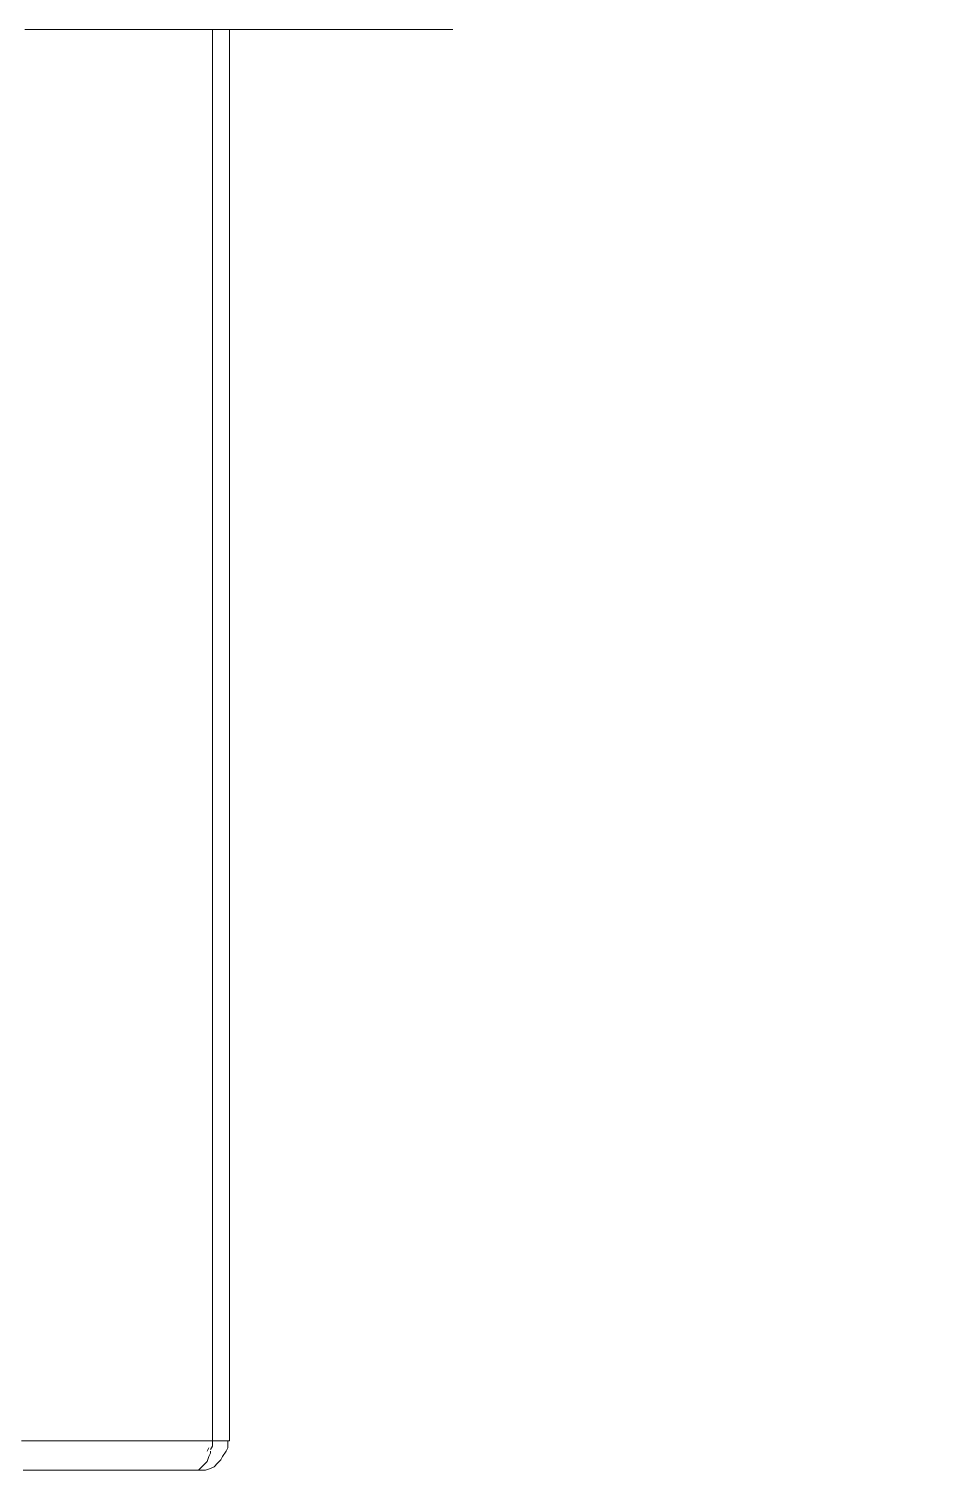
# Model space of a CAD drawing. Header units: millimetres. Extents: x 2497.4 to 2515.8, y 479.1 to 489.2.
# Drawn here: x 2505.0407 to 2505.1111, y 482.0368 to 482.148 of the extents above; entities that cross this region are included whole.
import ezdxf

# ---------------------------------------------------------------- set-up
doc = ezdxf.new("R2010")
doc.units = ezdxf.units.MM

# ---------------------------------------------------------------- blocks, each defined once
blk = doc.blocks.new('G$C8D530D04')
at = {"color": 1, "lineweight": 9}
for points in [[(0.52377, -0.50468), (0.5235, -0.50468), (0.52324, -0.50468), (0.52297, -0.50468), (0.5227, -0.50468), (0.52231, -0.50468), (0.52191, -0.50468), (0.52151, -0.50468), (0.52111, -0.50468), (0.52058, -0.50468), (0.52005, -0.50468), (0.51952, -0.50468), (0.51886, -0.50468), (0.51833, -0.50468), (0.51753, -0.50468), (0.51687, -0.50468), (0.51607, -0.50468), (0.51541, -0.50468), (0.51448, -0.50468), (0.51368, -0.50468), (0.51276, -0.50468), (0.51196, -0.50468), (0.51103, -0.50468), (0.50997, -0.50468), (0.50904, -0.50468)], [(0.5227, -0.50693), (0.52297, -0.50693), (0.52324, -0.50693), (0.52363, -0.5068), (0.5239, -0.50667), (0.52416, -0.5064), (0.52443, -0.50614), (0.52456, -0.50587), (0.52483, -0.50547), (0.52496, -0.50521), (0.52496, -0.50494), (0.52496, -0.50468)], [(0.52363, -0.50534), (0.52377, -0.50508), (0.52377, -0.50481), (0.52377, -0.50468)], [(0.52509, -0.50468), (0.52483, -0.50468), (0.52443, -0.50468), (0.52416, -0.50468), (0.5239, -0.50468), (0.52377, -0.50468)], [(0.52337, -0.50547), (0.5235, -0.50521)], [(0.52337, -0.50627), (0.5235, -0.50587), (0.52363, -0.50561), (0.52363, -0.50547)], [(0.5227, -0.50693), (0.52244, -0.50693), (0.52217, -0.50693), (0.52191, -0.50693), (0.52151, -0.50693), (0.52124, -0.50693), (0.52085, -0.50693), (0.52045, -0.50693), (0.52005, -0.50693), (0.51952, -0.50693), (0.51899, -0.50693), (0.51846, -0.50693), (0.5178, -0.50693), (0.51727, -0.50693), (0.5166, -0.50693), (0.51581, -0.50693), (0.51514, -0.50693), (0.51435, -0.50693), (0.51355, -0.50693), (0.51276, -0.50693), (0.51183, -0.50693), (0.51103, -0.50693), (0.5101, -0.50693), (0.50918, -0.50693)], [(0.5227, -0.50693), (0.52297, -0.50667), (0.52324, -0.5064), (0.52337, -0.50627)]]:
    blk.add_lwpolyline(points, dxfattribs=at)
blk.add_wipeout([(0.00027, 0), (0, -0.39552), (0.57974, -0.39578), (0.58, 0.03846), (-0.00013, 0.03845), (0, 0.00066)])
for points in [[(0.54233, -0.39578), (0.54207, -0.39578), (0.5418, -0.39578), (0.54154, -0.39578), (0.54127, -0.39578), (0.54087, -0.39578), (0.54048, -0.39578), (0.54008, -0.39578), (0.53968, -0.39578), (0.53915, -0.39578), (0.53862, -0.39578), (0.53796, -0.39578), (0.53743, -0.39578), (0.53676, -0.39578), (0.53597, -0.39578), (0.53517, -0.39578), (0.53437, -0.39578), (0.53358, -0.39578), (0.53278, -0.39578), (0.53186, -0.39578), (0.53093, -0.39578), (0.52987, -0.39578), (0.5288, -0.39578), (0.52774, -0.39578), (0.52668, -0.39578), (0.52562, -0.39578), (0.52443, -0.39578), (0.52324, -0.39578), (0.52191, -0.39578), (0.52071, -0.39578), (0.51939, -0.39578), (0.51806, -0.39578), (0.5166, -0.39578), (0.51528, -0.39578), (0.51382, -0.39578), (0.51236, -0.39578), (0.51077, -0.39578), (0.50931, -0.39578)], [(0.52377, -0.50468), (0.52377, -0.50441), (0.52377, -0.50401), (0.52377, -0.50375), (0.52377, -0.50349), (0.52377, -0.50322), (0.52377, -0.50282), (0.52377, -0.50242), (0.52377, -0.50203), (0.52377, -0.50163), (0.52377, -0.5011), (0.52377, -0.50057), (0.52377, -0.50004), (0.52377, -0.49951), (0.52377, -0.49884), (0.52377, -0.49818), (0.52377, -0.49752), (0.52377, -0.49685), (0.52377, -0.49619), (0.52377, -0.49539), (0.52377, -0.49473), (0.52377, -0.49394), (0.52377, -0.49301), (0.52377, -0.49221), (0.52377, -0.49142), (0.52377, -0.49049), (0.52377, -0.48956), (0.52377, -0.48863), (0.52377, -0.4877), (0.52377, -0.48677), (0.52377, -0.48571), (0.52377, -0.48478), (0.52377, -0.48372), (0.52377, -0.48266), (0.52377, -0.4816), (0.52377, -0.48054), (0.52377, -0.47948), (0.52377, -0.47828), (0.52377, -0.47722), (0.52377, -0.47616), (0.52377, -0.47497), (0.52377, -0.47378), (0.52377, -0.47258), (0.52377, -0.47139), (0.52377, -0.47019), (0.52377, -0.4678), (0.52377, -0.46542), (0.52377, -0.4629), (0.52377, -0.46038), (0.52377, -0.45786), (0.52377, -0.45534), (0.52377, -0.4503), (0.52377, -0.44512), (0.52377, -0.4426), (0.52377, -0.44009), (0.52377, -0.43756), (0.52377, -0.43518), (0.52377, -0.43266), (0.52377, -0.43027), (0.52377, -0.42908), (0.52377, -0.42788), (0.52377, -0.42669), (0.52377, -0.42549), (0.52377, -0.42443), (0.52377, -0.42324), (0.52377, -0.42218), (0.52377, -0.42112), (0.52377, -0.41992), (0.52377, -0.41886), (0.52377, -0.4178), (0.52377, -0.41674), (0.52377, -0.41581), (0.52377, -0.41475), (0.52377, -0.41382), (0.52377, -0.41276), (0.52377, -0.41183), (0.52377, -0.41091), (0.52377, -0.40998), (0.52377, -0.40918), (0.52377, -0.40825), (0.52377, -0.40746), (0.52377, -0.40666), (0.52377, -0.40587), (0.52377, -0.40507), (0.52377, -0.40427), (0.52377, -0.40361), (0.52377, -0.40295), (0.52377, -0.40228), (0.52377, -0.40162), (0.52377, -0.40109), (0.52377, -0.40043), (0.52377, -0.3999), (0.52377, -0.39936), (0.52377, -0.39897), (0.52377, -0.39844), (0.52377, -0.39804), (0.52377, -0.39764), (0.52377, -0.39738), (0.52377, -0.39698), (0.52377, -0.39671), (0.52377, -0.39645), (0.52377, -0.39605), (0.52377, -0.39578)], [(0.52509, -0.50468), (0.52509, -0.50441), (0.52509, -0.50401), (0.52509, -0.50375), (0.52509, -0.50349), (0.52509, -0.50322), (0.52509, -0.50282), (0.52509, -0.50242), (0.52509, -0.50203), (0.52509, -0.50163), (0.52509, -0.5011), (0.52509, -0.50057), (0.52509, -0.50004), (0.52509, -0.49951), (0.52509, -0.49884), (0.52509, -0.49818), (0.52509, -0.49752), (0.52509, -0.49685), (0.52509, -0.49619), (0.52509, -0.49539), (0.52509, -0.49473), (0.52509, -0.49394), (0.52509, -0.49301), (0.52509, -0.49221), (0.52509, -0.49142), (0.52509, -0.49049), (0.52509, -0.48956), (0.52509, -0.48863), (0.52509, -0.4877), (0.52509, -0.48677), (0.52509, -0.48571), (0.52509, -0.48478), (0.52509, -0.48372), (0.52509, -0.48266), (0.52509, -0.4816), (0.52509, -0.48054), (0.52509, -0.47948), (0.52509, -0.47828), (0.52509, -0.47722), (0.52509, -0.47616), (0.52509, -0.47497), (0.52509, -0.47378), (0.52509, -0.47258), (0.52509, -0.47139), (0.52509, -0.47019), (0.52509, -0.4678), (0.52509, -0.46542), (0.52509, -0.4629), (0.52509, -0.46038), (0.52509, -0.45786), (0.52509, -0.45534), (0.52509, -0.4503), (0.52509, -0.44512), (0.52509, -0.4426), (0.52509, -0.44009), (0.52509, -0.43756), (0.52509, -0.43518), (0.52509, -0.43266), (0.52509, -0.43027), (0.52509, -0.42908), (0.52509, -0.42788), (0.52509, -0.42669), (0.52509, -0.42549), (0.52509, -0.42443), (0.52509, -0.42324), (0.52509, -0.42218), (0.52509, -0.42112), (0.52509, -0.41992), (0.52509, -0.41886), (0.52509, -0.4178), (0.52509, -0.41674), (0.52509, -0.41581), (0.52509, -0.41475), (0.52509, -0.41382), (0.52509, -0.41276), (0.52509, -0.41183), (0.52509, -0.41091), (0.52509, -0.40998), (0.52509, -0.40918), (0.52509, -0.40825), (0.52509, -0.40746), (0.52509, -0.40666), (0.52509, -0.40587), (0.52509, -0.40507), (0.52509, -0.40427), (0.52509, -0.40361), (0.52509, -0.40295), (0.52509, -0.40228), (0.52509, -0.40162), (0.52509, -0.40109), (0.52509, -0.40043), (0.52509, -0.3999), (0.52509, -0.39936), (0.52509, -0.39897), (0.52509, -0.39844), (0.52509, -0.39804), (0.52509, -0.39764), (0.52509, -0.39738), (0.52509, -0.39698), (0.52509, -0.39671), (0.52509, -0.39645), (0.52509, -0.39605), (0.52509, -0.39578)]]:
    blk.add_lwpolyline(points, dxfattribs=at)

msp = doc.modelspace()

# ---------------------------------------------------------------- block references
msp.add_blockref('G$C8D530D04', (2504.53106, 482.54371))

doc.saveas('drawing.dxf')
